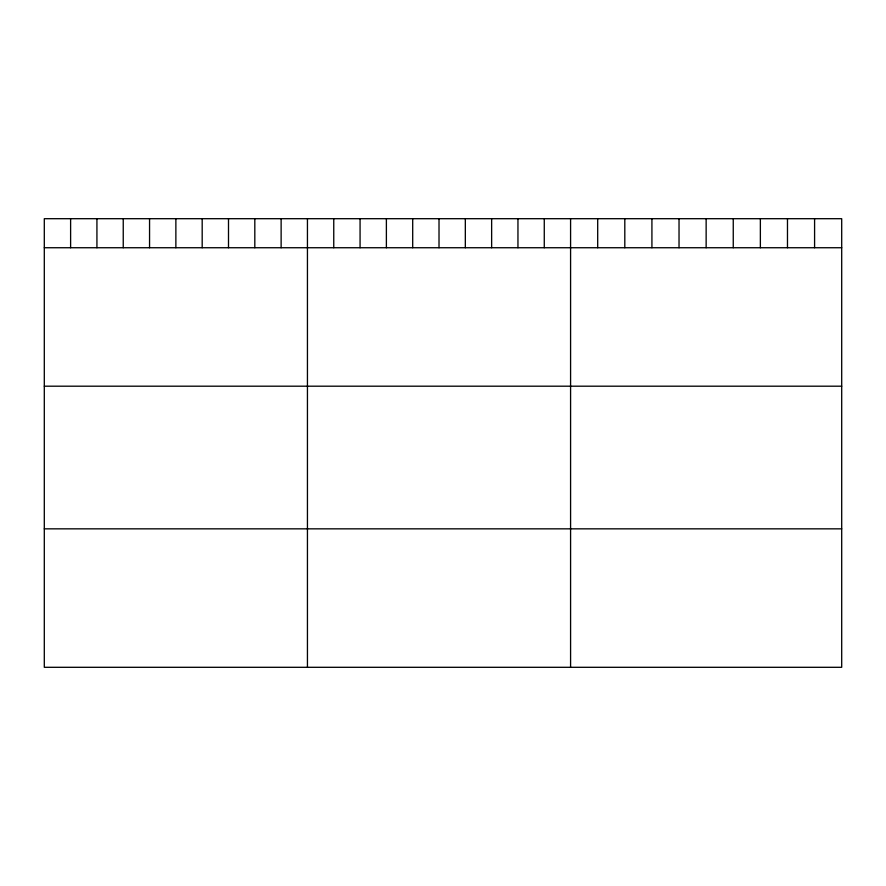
<?xml version="1.0" encoding="UTF-8"?>
<svg xmlns="http://www.w3.org/2000/svg" width="886" height="886" viewBox="0 0 886 886"><rect width="100%" height="100%" fill="white"/><g stroke="black" fill="none" stroke-linecap="round" stroke-linejoin="round"><path stroke-width="1.33" d="M841.7 247.737L841.7 667.302L44.3 667.302L44.3 218.698L841.7 218.698L841.7 247.737L44.3 247.737M44.3 386.196L841.7 386.196M44.3 528.842L841.7 528.842M814.588 218.698L814.588 247.737M787.477 218.698L787.477 247.737M760.365 218.698L760.365 247.737M733.254 218.698L733.254 247.737M706.142 218.698L706.142 247.737M679.03 218.698L679.03 247.737M651.919 218.698L651.919 247.737M624.807 218.698L624.807 247.737M597.696 218.698L597.696 247.737M570.584 218.698L570.584 667.302M544.27 218.698L544.27 247.737M517.956 218.698L517.956 247.737M491.641 218.698L491.641 247.737M465.327 218.698L465.327 247.737M439.013 218.698L439.013 247.737M412.699 218.698L412.699 247.737M386.385 218.698L386.385 247.737M360.07 218.698L360.07 247.737M333.756 218.698L333.756 247.737M307.442 218.698L307.442 667.302M281.128 218.698L281.128 247.737M254.814 218.698L254.814 247.737M228.499 218.698L228.499 247.737M202.185 218.698L202.185 247.737M175.871 218.698L175.871 247.737M149.557 218.698L149.557 247.737M123.243 218.698L123.243 247.737M96.928 218.698L96.928 247.737M70.614 218.698L70.614 247.737"/></g></svg>
